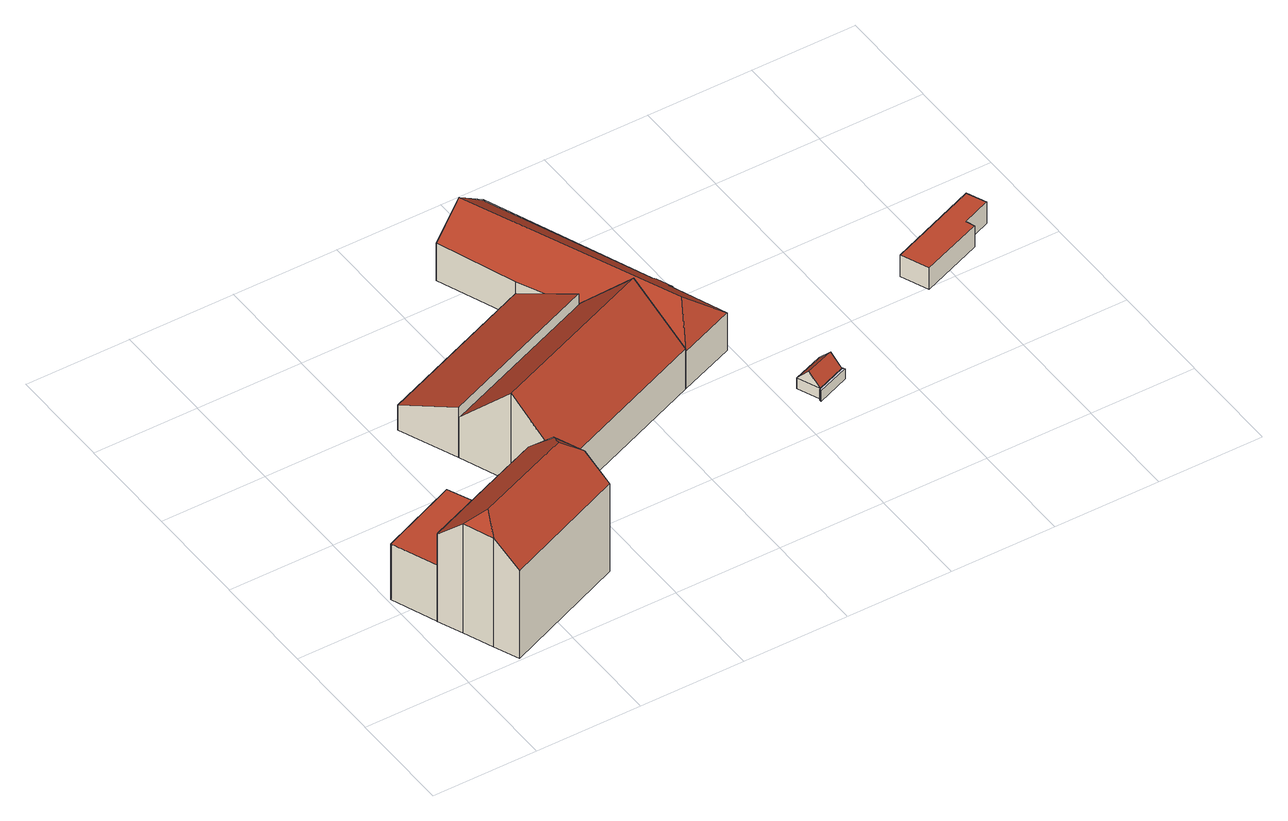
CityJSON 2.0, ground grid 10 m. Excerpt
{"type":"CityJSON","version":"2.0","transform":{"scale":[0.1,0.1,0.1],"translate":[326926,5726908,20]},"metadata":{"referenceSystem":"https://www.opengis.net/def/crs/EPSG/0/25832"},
"CityObjects":{
"building1":{"type":"Building","attributes":{"Geometrietyp2DReferenz":"3000","Gemeindeschluessel":"05170048","function":"31001_1010","roofType":"1000","measuredHeight":6.07},"address":[{"country":"Germany","locality":"Wesel","thoroughfareNumber":"20","thoroughfareName":"Marwick"}],"geometry":[{"type":"Solid","lod":"2","boundaries":[[[[0,1,2,3]],[[4,5,1,0]],[[6,7,5,4]],[[3,2,7,6]],[[4,0,3,6]],[[1,5,7,2]]]],"semantics":{"surfaces":[{"type":"WallSurface"},{"type":"RoofSurface"},{"type":"GroundSurface"}],"values":[[0,0,0,0,1,2]]}}]},
"building2":{"type":"Building","attributes":{"Geometrietyp2DReferenz":"3000","Gemeindeschluessel":"05170048","function":"31001_1010","roofType":"3300","measuredHeight":13.05},"address":[{"country":"Germany","locality":"Wesel","thoroughfareNumber":"20","thoroughfareName":"Marwick"}],"geometry":[{"type":"Solid","lod":"2","boundaries":[[[[8,9,10,11]],[[12,13,9,8]],[[14,15,13,12]],[[16,17,15,14]],[[18,19,17,16]],[[20,21,19,18]],[[22,23,21,20]],[[24,25,23,22]],[[26,27,25,24]],[[11,10,27,26]],[[28,22,20,18,16,14,12,29]],[[12,8,29]],[[29,8,11,26,24,28]],[[24,22,28]],[[9,13,15,17,19,21,23,25,27,10]]]],"semantics":{"surfaces":[{"type":"WallSurface"},{"type":"RoofSurface"},{"type":"GroundSurface"}],"values":[[0,0,0,0,0,0,0,0,0,0,1,1,1,1,2]]}}]},
"building3":{"type":"Building","attributes":{"Geometrietyp2DReferenz":"3000","Gemeindeschluessel":"05170048","function":"31001_1010","roofType":"2100","measuredHeight":5.38},"address":[{"country":"Germany","locality":"Wesel","thoroughfareNumber":"20a","thoroughfareName":"Marwick"}],"geometry":[{"type":"Solid","lod":"2","boundaries":[[[[30,31,32,33]],[[34,35,31,30]],[[36,37,35,34]],[[33,32,37,36]],[[34,30,33,36]],[[31,35,37,32]]]],"semantics":{"surfaces":[{"type":"WallSurface"},{"type":"RoofSurface"},{"type":"GroundSurface"}],"values":[[0,0,0,0,1,2]]}}]},
"building4":{"type":"Building","attributes":{"Geometrietyp2DReferenz":"3000","Gemeindeschluessel":"05170048","function":"31001_1010","roofType":"3100","measuredHeight":9.46},"address":[{"country":"Germany","locality":"Wesel","thoroughfareNumber":"20a","thoroughfareName":"Marwick"}],"geometry":[{"type":"Solid","lod":"2","boundaries":[[[[38,39,40,41]],[[42,32,39,38]],[[43,37,32,42]],[[44,45,37,43]],[[46,47,45,44]],[[48,49,47,46]],[[41,40,49,48]],[[44,43,42,38,46]],[[41,48,46,38]],[[39,32,37,45,47,49,40]]]],"semantics":{"surfaces":[{"type":"WallSurface"},{"type":"RoofSurface"},{"type":"GroundSurface"}],"values":[[0,0,0,0,0,0,0,1,1,2]]}}]},
"building5":{"type":"Building","attributes":{"Geometrietyp2DReferenz":"3000","Gemeindeschluessel":"05170048","function":"31001_1010","roofType":"5000","measuredHeight":6.57},"address":[{"country":"Germany","locality":"Wesel","thoroughfareNumber":"20a","thoroughfareName":"Marwick"}],"geometry":[{"type":"Solid","lod":"2","boundaries":[[[[50,37,45,51]],[[52,35,37,50]],[[53,54,35,52]],[[55,56,54,53]],[[57,58,56,55]],[[59,60,58,57]],[[61,62,60,59]],[[63,64,62,61]],[[65,66,64,63]],[[67,68,66,65]],[[69,49,68,67]],[[51,45,49,69]],[[55,53,52,50,51,69,70]],[[69,67,70]],[[67,65,63,61,59,57,55,70]],[[37,35,54,56,58,60,62,64,66,68,49,45]]]],"semantics":{"surfaces":[{"type":"WallSurface"},{"type":"RoofSurface"},{"type":"GroundSurface"}],"values":[[0,0,0,0,0,0,0,0,0,0,0,0,1,1,1,2]]}}]},
"building6":{"type":"Building","attributes":{"Gemeindeschluessel":"05170048","Geometrietyp2DReferenz":"3000","function":"31001_3040"},"address":[{"country":"Germany","locality":"Wesel","thoroughfareNumber":"20","thoroughfareName":"Marwick"}],"children":["building6-1","building6-2"]},
"building6-1":{"type":"BuildingPart","attributes":{"roofType":"3100","measuredHeight":2.28},"parents":["building6"],"geometry":[{"type":"MultiSurface","lod":"2","boundaries":[[[71,72,73,74]],[[75,76,72,71]],[[74,73,77,78]],[[71,79,75]],[[78,80,74]],[[74,80,79,71]],[[75,79,80,78]],[[71,75,78,74]],[[78,77,76,75]]],"semantics":{"surfaces":[{"type":"WallSurface"},{"type":"RoofSurface"},{"type":"GroundSurface"},{"type":"ClosureSurface"}],"values":[0,0,0,0,0,1,1,2,3]}}]},
"building6-2":{"type":"BuildingPart","attributes":{"roofType":"1000","measuredHeight":1.12},"parents":["building6"],"geometry":[{"type":"MultiSurface","lod":"2","boundaries":[[[81,82,76,75]],[[83,84,82,81]],[[85,86,84,83]],[[87,88,86,85]],[[78,77,88,87]],[[75,76,77,78]],[[87,85,83,81,75,78]]],"semantics":{"surfaces":[{"type":"WallSurface"},{"type":"ClosureSurface"}],"values":[0,0,0,0,0,1,1]}}]},
"building7":{"type":"Building","attributes":{"Geometrietyp2DReferenz":"3000","Gemeindeschluessel":"05170048","function":"31001_2723","roofType":"1000","measuredHeight":2.34},"address":[{"country":"Germany","locality":"Wesel","thoroughfareNumber":"20a","thoroughfareName":"Marwick"}],"geometry":[{"type":"Solid","lod":"2","boundaries":[[[[89,90,91,92]],[[93,94,90,89]],[[95,96,94,93]],[[97,98,96,95]],[[99,100,98,97]],[[92,91,100,99]],[[97,95,93,89,92,99]],[[90,94,96,98,100,91]]]],"semantics":{"surfaces":[{"type":"WallSurface"},{"type":"RoofSurface"},{"type":"GroundSurface"}],"values":[[0,0,0,0,0,0,1,2]]}}]}
},
"vertices":[
[77,150,63],[77,150,3],[3,119,3],[3,119,63],[96,107,63],[96,107,3],[20,76,63],[20,76,3],
[40,24,121],[40,24,4],[50,1,4],[50,1,98],[29,52,121],[29,52,4],[19,75,98],[19,75,4],[20,76,98],[20,76,4],[96,107,98],[96,107,4],[139,124,98],[139,124,4],[148,101,121],[148,101,4],[160,73,121],[160,73,4],[169,50,98],[169,50,4],[140,81,134],[48,44,134],
[120,288,31],[120,288,4],[143,233,4],[143,233,58],[275,351,30],[275,351,4],[300,296,58],[300,296,4],
[162,185,99],[162,185,4],[181,138,4],[181,138,47],[143,233,47],[300,296,47],[302,296,47],[302,296,4],[322,249,99],[322,249,4],[342,203,47],[342,203,4],
[300,296,43],[302,296,44],[275,351,42],[246,424,44],[246,424,4],[276,436,70],[276,436,4],[307,448,44],[307,448,4],[369,293,44],[369,293,4],[374,295,39],[374,295,4],[380,280,39],[380,280,4],[375,278,44],[375,278,4],[396,224,44],[396,224,4],[342,203,44],[360,236,70],
[439,154,27],[439,154,16],[410,143,16],[410,143,27],[447,133,27],[447,133,16],[419,122,16],[419,122,27],[443,143,39],[415,133,39],
[448,133,27],[448,133,16],[449,131,27],[449,131,16],[418,119,27],[418,119,16],[418,121,27],[418,121,16],
[656,239,27],[656,239,4],[648,257,4],[648,257,27],[629,228,27],[629,228,4],[632,220,27],[632,220,4],[573,197,27],[573,197,4],[562,223,27],[562,223,4]
]}
